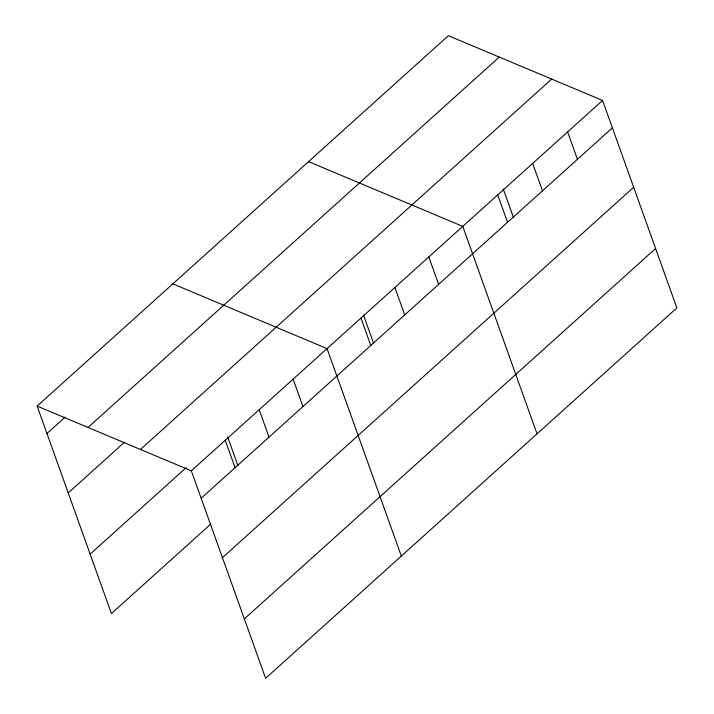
<?xml version="1.0" encoding="UTF-8"?>
<svg xmlns="http://www.w3.org/2000/svg" width="714" height="714" viewBox="0 0 714 714"><rect width="100%" height="100%" fill="white"/><g stroke="black" fill="none" stroke-linecap="round" stroke-linejoin="round"><path stroke-width="1.07" d="M37.137 406.087L448.374 35.7L602.58 100.442L676.863 307.912L265.626 678.3L191.343 470.829L37.137 406.087L111.42 613.558L210.719 524.121M46.954 433.505L65.161 417.11M88.027 427.454L499.256 57.066M68.232 492.919L124.495 442.243M140.453 449.463L551.69 79.075M90.151 554.135L186.14 467.688M191.343 470.829L602.58 100.442M201.161 498.247L612.389 127.86M222.438 557.67L633.666 187.282M244.349 618.886L655.586 248.499M308.555 161.632L462.761 226.374L537.044 433.844M172.85 283.86L327.048 348.602L401.33 556.072M567.621 131.929L577.439 159.347M532.671 163.408L542.479 190.825M503.218 188.871L513.491 217.556M497.712 194.895L507.529 222.313M428.828 256.933L438.646 284.351M394.904 287.492L404.722 314.91M363.399 314.803L373.672 343.488M360.981 318.051L370.789 345.46M293.124 379.161L302.941 406.578M259.2 409.72L269.017 437.138M227.695 437.03L237.958 465.715M225.267 440.279L235.084 467.697"/></g></svg>
